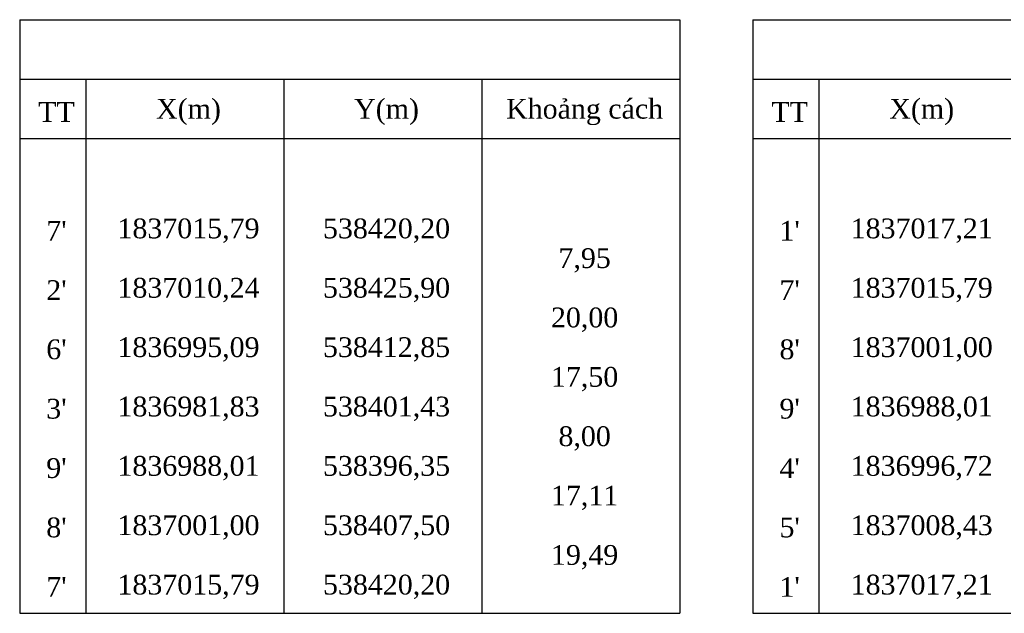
# Model space of a CAD drawing. Header units: metres. Extents: x 538357 to 538868, y 1836792 to 1837138.
# Drawn here: x 538386.8 to 538635.4, y 1836792.2 to 1836942.2 of the extents above; entities that cross this region are included whole.
import ezdxf

# ---------------------------------------------------------------- set-up
doc = ezdxf.new("R2010")
doc.units = ezdxf.units.M
doc.header["$MEASUREMENT"] = 0
doc.layers.add('Level 59', color=7, linetype='Continuous', lineweight=0)
doc.styles.add('Style-Times New Roman', font='times.ttf')

# ---------------------------------------------------------------- blocks, each defined once
blk = doc.blocks.new('BangToaDo')
at = {"layer": 'Level 59', "color": 7}
for p, q in [((0, 0), (166.67, 0)), ((0, 0), (0, -150)), ((166.67, 0), (166.67, -150)), ((0, -15), (166.67, -15)), ((16.67, -15), (16.67, -150)), ((66.67, -15), (66.67, -150)), ((116.67, -15), (116.67, -150)), ((0, -30), (166.67, -30)), ((0, -150), (166.67, -150))]:
    blk.add_line(p, q, dxfattribs=at)
at = {"layer": 'Level 59', "color": 7, "char_height": 5, "attachment_point": 5, "line_spacing_factor": 0.72, "style": 'Style-Times New Roman'}
for s, insert in [(' X(m)', (41.67, -23.33)), (' Y(m)', (91.67, -23.33)), (' Khoảng cách', (141.67, -23.33)), (' TT', (8.33, -23.33)), (" 7'", (8.33, -53.33)), (' 1837015,79', (41.67, -53.33)), (' 538420,20', (91.67, -53.33)), (' 7,95', (141.67, -60.83)), (" 2'", (8.33, -68.33)), (' 1837010,24', (41.67, -68.33)), (' 538425,90', (91.67, -68.33)), (' 20,00', (141.67, -75.83)), (" 6'", (8.33, -83.33)), (' 1836995,09', (41.67, -83.33)), (' 538412,85', (91.67, -83.33)), (' 17,50', (141.67, -90.83)), (" 3'", (8.33, -98.33)), (' 1836981,83', (41.67, -98.33)), (' 538401,43', (91.67, -98.33)), (' 8,00', (141.67, -105.83)), (" 9'", (8.33, -113.33)), (' 1836988,01', (41.67, -113.33)), (' 538396,35', (91.67, -113.33)), (' 17,11', (141.67, -120.83)), (" 8'", (8.33, -128.33)), (' 1837001,00', (41.67, -128.33)), (' 538407,50', (91.67, -128.33)), (' 19,49', (141.67, -135.83)), (" 7'", (8.33, -143.33)), (' 1837015,79', (41.67, -143.33)), (' 538420,20', (91.67, -143.33))]:
    blk.add_mtext(s, dxfattribs=dict(at, insert=insert))

msp = doc.modelspace()

# ---------------------------------------------------------------- linework, layer by layer
at = {"layer": 'Level 59', "color": 7}
for p, q in [((538571.93, 1836942.24), (538738.6, 1836942.24)), ((538571.93, 1836942.24), (538571.93, 1836792.24)), ((538571.93, 1836927.24), (538738.6, 1836927.24)), ((538588.6, 1836927.24), (538588.6, 1836792.24)), ((538571.93, 1836912.24), (538738.6, 1836912.24)), ((538571.93, 1836792.24), (538738.6, 1836792.24))]:
    msp.add_line(p, q, dxfattribs=at)

# ---------------------------------------------------------------- block references
msp.add_blockref('BangToaDo', (538386.83, 1836942.24), dxfattribs=at)

# ---------------------------------------------------------------- texts
at = {"layer": 'Level 59', "color": 7, "char_height": 5, "attachment_point": 5, "line_spacing_factor": 0.72, "style": 'Style-Times New Roman'}
for s, insert in [(' X(m)', (538613.6, 1836918.91)), (' TT', (538580.26, 1836918.91)), (' 1837017,21', (538613.6, 1836888.91)), (" 1'", (538580.26, 1836888.91)), (" 7'", (538580.26, 1836873.91)), (' 1837015,79', (538613.6, 1836873.91)), (" 8'", (538580.26, 1836858.91)), (' 1837001,00', (538613.6, 1836858.91)), (" 9'", (538580.26, 1836843.91)), (' 1836988,01', (538613.6, 1836843.91)), (" 4'", (538580.26, 1836828.91)), (' 1836996,72', (538613.6, 1836828.91)), (" 5'", (538580.26, 1836813.91)), (' 1837008,43', (538613.6, 1836813.91)), (" 1'", (538580.26, 1836798.91)), (' 1837017,21', (538613.6, 1836798.91))]:
    msp.add_mtext(s, dxfattribs=dict(at, insert=insert))

doc.saveas('drawing.dxf')
